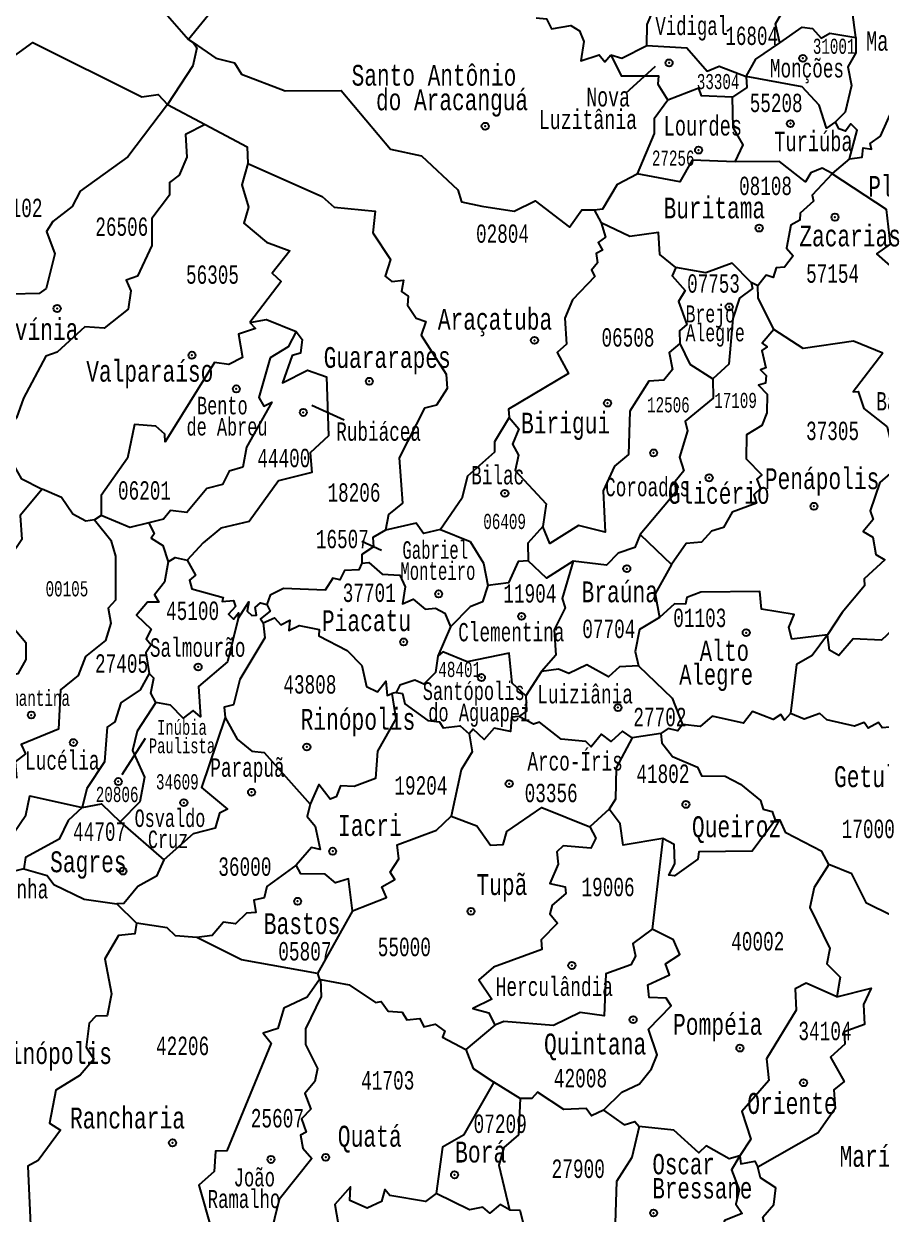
# Model space of a CAD drawing. Header units: millimetres. Extents: x 9851 to 10267, y 23387 to 23778.
# Drawn here: x 10079.93 to 10090.83, y 23501.6 to 23516.73 of the extents above; entities that cross this region are included whole.
import ezdxf
from ezdxf.enums import TextEntityAlignment as Align

# ---------------------------------------------------------------- set-up
doc = ezdxf.new("R2010")
doc.units = ezdxf.units.MM
doc.layers.add('3', color=7, linetype='Continuous')
doc.styles.add('MONOTXT', font='MONOTXT', dxfattribs={"height": 0.2})

# ---------------------------------------------------------------- blocks, each defined once
blk = doc.blocks.new('SEDE')
at = {"layer": '3', "color": 7, "linetype": 'Continuous'}
blk.add_circle((0, 0), 0.00451, dxfattribs=at)

msp = doc.modelspace()

# ---------------------------------------------------------------- linework, layer by layer
at = {"color": 7, "linetype": 'Continuous'}
for p, q in [((10082.027, 23516.529), (10082.083, 23516.491)), ((10087.587, 23515.849), (10087.964, 23516.193)), ((10081.76, 23515.703), (10082.239, 23515.448)), ((10090.429, 23515.014), (10090.208, 23514.826)), ((10090.208, 23514.826), (10090.206, 23514.822)), ((10087.183, 23514.366), (10087.273, 23514.201)), ((10089.263, 23513.4), (10089.179, 23513.44)), ((10083.592, 23511.882), (10084.006, 23511.696)), ((10080.917, 23510.478), (10080.83, 23510.425)), ((10087.767, 23510.236), (10088.165, 23509.855)), ((10084.479, 23510.034), (10084.229, 23510.146)), ((10085.357, 23509.064), (10085.195, 23508.689)), ((10086.513, 23508.493), (10086.315, 23508.184)), ((10084.664, 23508.226), (10084.609, 23508.216)), ((10088.032, 23507.707), (10087.665, 23507.65)), ((10081.476, 23507.643), (10081.178, 23507.183)), ((10087.375, 23506.743), (10087.129, 23506.522)), ((10081.155, 23506.583), (10081.711, 23506.102)), ((10088.057, 23506.371), (10087.92, 23505.217)), ((10081.365, 23505.294), (10081.113, 23505.54)), ((10084.108, 23505.452), (10083.664, 23504.657)), ((10083.664, 23504.657), (10083.691, 23504.581)), ((10083.691, 23504.581), (10083.704, 23504.577)), ((10085.92, 23503.999), (10085.55, 23503.691)), ((10086.243, 23503.066), (10085.908, 23503.274))]:
    msp.add_line(p, q, dxfattribs=at)
for points in [[(10080.976, 23519.146), (10080.802, 23518.766), (10080.776, 23518.429), (10080.84, 23518.283), (10080.182, 23517.523), (10080.752, 23517.114), (10081.234, 23516.936), (10081.73, 23516.87), (10082.027, 23516.529)], [(10082.757, 23518.082), (10082.495, 23517.109), (10082.027, 23516.529)], [(10090.511, 23516.554), (10090.464, 23516.907), (10090.576, 23517.221), (10090.847, 23517.405), (10090.998, 23517.313), (10091.263, 23517.336), (10091.399, 23517.549), (10091.522, 23517.569)], [(10087.85, 23516.452), (10087.856, 23516.72), (10088.095, 23517.282)], [(10089.542, 23516.488), (10089.489, 23516.728), (10089.654, 23517.011), (10089.598, 23517.166)], [(10086.444, 23516.807), (10086.577, 23516.791), (10086.64, 23516.666), (10086.886, 23516.71), (10086.997, 23516.639), (10087.05, 23516.506), (10087.013, 23516.26), (10087.248, 23516.336), (10087.317, 23516.245), (10087.393, 23516.335)], [(10089.542, 23516.488), (10089.828, 23516.688), (10089.957, 23516.668), (10090.07, 23516.547), (10090.18, 23516.612), (10090.511, 23516.554)], [(10079.329, 23516.255), (10079.58, 23516.158), (10080.045, 23516.491), (10081.433, 23515.803), (10081.64, 23515.829), (10081.76, 23515.703)], [(10082.083, 23516.491), (10082.132, 23516.423), (10082.081, 23516.197), (10081.76, 23515.703)], [(10082.083, 23516.491), (10082.374, 23516.293), (10082.612, 23516.232), (10082.698, 23516.09), (10083.254, 23515.877), (10083.967, 23515.88), (10084.593, 23515.135), (10084.989, 23515.053), (10085.448, 23514.619), (10085.497, 23514.467), (10085.753, 23514.411), (10086.165, 23514.346), (10086.431, 23514.479), (10086.867, 23514.146), (10087.026, 23514.363), (10087.183, 23514.366)], [(10087.393, 23516.335), (10087.536, 23516.291), (10087.85, 23516.452)], [(10087.85, 23516.452), (10088.359, 23516.426), (10088.62, 23516.128), (10088.772, 23516.192), (10089.114, 23516.059)], [(10089.114, 23516.059), (10089.237, 23516.279), (10089.542, 23516.488)], [(10090.511, 23516.554), (10090.507, 23516.361), (10090.409, 23516.181), (10090.453, 23515.943), (10090.373, 23515.604), (10090.249, 23515.484)], [(10087.393, 23516.335), (10087.524, 23516.069), (10088, 23516.069), (10087.99, 23515.961), (10088.12, 23515.758)], [(10089.114, 23516.059), (10089.125, 23515.92), (10088.941, 23515.796)], [(10090.249, 23515.484), (10090.135, 23515.403), (10090.044, 23515.693), (10089.827, 23515.93), (10089.114, 23516.059)], [(10088.941, 23515.796), (10088.549, 23515.812), (10088.515, 23515.913), (10088.12, 23515.758)], [(10081.76, 23515.703), (10081.252, 23515.037), (10080.648, 23514.603), (10080.548, 23514.407), (10080.301, 23514.215), (10080.219, 23514.09), (10080.324, 23513.807), (10080.217, 23513.363), (10080.125, 23513.301), (10079.776, 23513.293), (10079.633, 23513.156), (10079.569, 23512.908), (10079.344, 23512.682), (10079.306, 23512.43), (10079.014, 23512.157), (10078.982, 23511.954), (10078.877, 23511.631), (10078.501, 23511.38)], [(10088.12, 23515.758), (10087.947, 23515.522), (10087.945, 23515.336), (10087.731, 23514.82)], [(10088.973, 23514.973), (10089.077, 23515.192), (10088.948, 23515.412), (10088.941, 23515.796)], [(10090.429, 23515.014), (10090.588, 23515.035), (10090.602, 23515.153), (10090.706, 23515.137), (10090.69, 23515.206), (10090.824, 23515.303), (10091.002, 23515.699), (10091.188, 23515.729)], [(10082.239, 23515.448), (10081.985, 23515.323), (10082.005, 23515.036), (10081.905, 23514.806), (10081.785, 23514.71), (10081.784, 23514.549), (10081.559, 23514.254), (10081.56, 23513.911), (10081.375, 23513.522), (10081.233, 23513.469), (10081.29, 23513.333), (10081.26, 23513.1), (10080.952, 23512.858), (10080.709, 23512.877), (10080.357, 23512.556), (10080.21, 23512.505), (10079.929, 23511.972), (10079.838, 23511.718), (10079.305, 23511.059)], [(10082.239, 23515.448), (10082.772, 23515.166), (10082.779, 23514.955)], [(10090.429, 23515.014), (10090.526, 23515.379), (10090.447, 23515.457), (10090.379, 23515.365), (10090.291, 23515.394), (10090.249, 23515.484)], [(10082.779, 23514.955), (10082.705, 23514.682), (10082.788, 23514.4), (10082.729, 23514.196), (10083.017, 23513.953), (10083.313, 23513.841), (10083.089, 23513.56), (10083.205, 23513.454), (10082.806, 23512.934)], [(10082.779, 23514.955), (10083.725, 23514.535), (10083.875, 23514.397), (10084.4, 23514.346), (10084.37, 23514.071), (10084.594, 23513.734), (10084.527, 23513.52), (10084.609, 23513.452), (10084.76, 23513.469), (10084.732, 23513.324), (10084.819, 23513.265), (10084.808, 23513.151), (10084.921, 23512.989), (10085.041, 23512.944), (10084.985, 23512.77), (10085.3, 23512.274), (10085.313, 23512.094), (10085.176, 23511.879), (10085.024, 23511.842), (10084.702, 23511.21), (10084.744, 23510.637), (10084.567, 23510.491), (10084.53, 23510.29)], [(10088.973, 23514.973), (10088.428, 23514.995), (10088.273, 23514.719), (10087.731, 23514.82)], [(10090.208, 23514.826), (10090.082, 23514.892), (10089.935, 23514.834), (10089.87, 23514.719), (10089.54, 23514.978), (10088.973, 23514.973)], [(10087.183, 23514.366), (10087.293, 23514.375), (10087.481, 23514.689), (10087.731, 23514.82)], [(10090.206, 23514.822), (10089.953, 23514.552), (10089.97, 23514.474), (10089.802, 23514.323), (10089.799, 23514.235), (10089.682, 23514.171), (10089.627, 23513.879), (10089.714, 23513.781), (10089.6, 23513.635), (10089.497, 23513.625), (10089.456, 23513.505), (10089.367, 23513.532), (10089.263, 23513.4)], [(10091.16, 23513.468), (10090.774, 23513.804), (10090.949, 23513.929), (10090.897, 23514.367), (10090.206, 23514.822)], [(10087.273, 23514.201), (10087.327, 23514.015), (10087.233, 23513.95), (10087.289, 23513.853), (10087.206, 23513.81), (10087.223, 23513.69), (10087.148, 23513.597), (10087.192, 23513.517), (10086.908, 23513.221), (10086.811, 23512.987), (10086.83, 23512.658), (10086.71, 23512.55), (10086.855, 23512.284), (10086.092, 23511.828), (10086.101, 23511.723)], [(10088.221, 23513.632), (10088.017, 23513.798), (10088, 23514.077), (10087.634, 23514.027), (10087.273, 23514.201)], [(10088.221, 23513.632), (10088.173, 23513.526), (10088.34, 23513.339), (10088.255, 23513.199), (10088.362, 23512.908), (10088.269, 23512.828), (10088.27, 23512.666)], [(10089.179, 23513.44), (10088.937, 23513.687), (10088.602, 23513.564), (10088.221, 23513.632)], [(10089.179, 23513.44), (10089.197, 23513.363), (10089.032, 23513.243), (10088.944, 23512.982), (10088.894, 23512.401), (10088.693, 23512.214)], [(10089.466, 23512.842), (10089.268, 23513.245), (10089.263, 23513.4)], [(10082.806, 23512.934), (10083.015, 23512.968), (10083.393, 23512.817)], [(10082.806, 23512.934), (10082.877, 23512.857), (10082.661, 23512.782), (10082.71, 23512.487), (10082.537, 23512.399), (10082.355, 23512.422), (10081.727, 23511.416), (10081.724, 23511.514), (10081.609, 23511.613), (10081.339, 23511.636), (10081.249, 23511.205), (10080.913, 23510.734), (10080.917, 23510.478)], [(10083.393, 23512.817), (10083.292, 23512.624), (10083.065, 23512.482), (10082.92, 23511.979), (10082.983, 23511.868), (10083.085, 23511.918), (10082.761, 23511.349), (10082.714, 23511.092), (10082.541, 23511.04), (10082.456, 23510.874), (10082.257, 23510.823), (10082.004, 23510.515), (10081.796, 23510.54), (10081.706, 23510.432), (10081.52, 23510.387)], [(10083.393, 23512.817), (10083.47, 23512.715), (10083.449, 23512.542), (10083.341, 23512.513), (10083.219, 23512.164), (10083.538, 23512.325), (10083.78, 23512.24), (10083.805, 23511.491), (10083.572, 23511.275), (10083.594, 23511.026), (10083.171, 23510.917), (10082.798, 23510.402), (10082.437, 23510.317), (10082.211, 23510.132), (10082.009, 23509.911)], [(10089.466, 23512.842), (10089.318, 23512.669), (10089.383, 23512.622), (10089.316, 23512.578), (10089.366, 23512.356), (10089.298, 23512.332), (10089.37, 23512.259), (10089.36, 23512.16), (10089.27, 23512.135), (10089.38, 23512.019), (10089.378, 23511.782), (10089.314, 23511.624), (10089.121, 23511.505), (10089.113, 23511.198), (10089.315, 23510.995), (10089.249, 23510.94), (10089.295, 23510.822), (10089.212, 23510.742), (10089.248, 23510.635), (10088.937, 23510.521), (10088.828, 23510.325), (10088.674, 23510.28), (10088.547, 23510.141), (10088.353, 23510.122), (10088.165, 23509.855)], [(10090.853, 23512.544), (10090.481, 23512.693), (10089.838, 23512.602), (10089.466, 23512.842)], [(10088.27, 23512.666), (10088.137, 23512.551), (10088.18, 23512.336), (10088.069, 23512.197), (10087.877, 23512.186), (10087.635, 23511.806), (10087.62, 23511.254), (10087.439, 23511.107), (10087.295, 23510.792), (10087.323, 23510.268), (10086.982, 23510.349), (10086.618, 23510.121), (10086.528, 23510.339)], [(10088.27, 23512.666), (10088.399, 23512.404), (10088.693, 23512.214)], [(10090.853, 23512.544), (10090.474, 23512.049), (10090.539, 23512.054), (10090.611, 23511.839), (10090.907, 23511.604), (10090.979, 23511.304)], [(10088.693, 23512.214), (10088.696, 23511.969), (10088.341, 23511.679), (10088.369, 23511.554), (10088.266, 23511.221), (10088.322, 23511.045), (10088.214, 23510.91), (10088.216, 23510.77), (10087.767, 23510.236)], [(10086.101, 23511.723), (10085.917, 23511.413), (10085.914, 23511.284), (10085.573, 23510.98), (10085.5, 23510.694), (10085.227, 23510.3)], [(10086.101, 23511.723), (10086.223, 23511.578), (10086.143, 23511.386), (10086.219, 23511.245), (10086.179, 23511.051), (10086.573, 23510.627), (10086.528, 23510.339)], [(10090.979, 23511.304), (10090.945, 23511.012), (10090.812, 23510.896), (10090.693, 23510.536), (10090.73, 23510.429), (10090.601, 23510.273), (10090.727, 23510.201), (10090.764, 23509.984), (10090.878, 23509.915), (10090.615, 23509.675), (10090.621, 23509.582), (10090.336, 23509.247), (10090.148, 23508.962)], [(10092.324, 23511.244), (10092.07, 23510.876), (10092.158, 23510.594), (10092.054, 23510.369), (10092.041, 23510.119), (10091.842, 23510.108), (10091.671, 23509.752), (10091.644, 23509.596), (10091.731, 23509.548), (10091.613, 23509.24), (10091.425, 23509.261), (10091.215, 23509.033), (10090.97, 23509.021), (10090.835, 23508.894), (10090.477, 23508.911), (10090.291, 23508.698), (10090.176, 23508.765), (10090.148, 23508.962)], [(10079.305, 23511.059), (10079.537, 23510.981), (10079.82, 23511.086), (10079.899, 23510.949), (10080.165, 23510.811)], [(10080.165, 23510.811), (10079.885, 23510.478), (10079.905, 23510.172), (10079.757, 23509.953), (10079.67, 23509.475), (10079.741, 23509.361), (10079.706, 23509.16), (10079.959, 23508.864), (10079.958, 23508.647), (10079.855, 23508.464), (10079.67, 23508.429), (10079.649, 23508.326), (10079.139, 23508.179), (10078.988, 23507.884)], [(10080.83, 23510.425), (10080.72, 23510.406), (10080.553, 23510.496), (10080.409, 23510.709), (10080.165, 23510.811)], [(10080.83, 23510.425), (10081.038, 23510.165), (10081.098, 23509.962), (10081.098, 23509.401), (10081.004, 23509.302), (10081.037, 23509.108), (10080.97, 23508.888), (10080.716, 23508.685), (10080.624, 23508.443), (10080.396, 23508.26), (10080.371, 23507.762), (10079.897, 23507.568), (10079.954, 23507.45), (10079.823, 23507.347), (10079.839, 23507.138)], [(10081.52, 23510.387), (10081.281, 23510.324), (10080.917, 23510.478)], [(10081.52, 23510.387), (10081.588, 23510.245), (10081.552, 23510.192), (10081.697, 23510.098), (10081.768, 23509.891)], [(10085.227, 23510.3), (10085.012, 23510.251), (10084.919, 23510.38), (10084.53, 23510.29)], [(10084.53, 23510.29), (10084.37, 23510.197), (10084.379, 23510.081), (10084.23, 23509.981), (10084.23, 23509.871)], [(10085.227, 23510.3), (10085.606, 23510.146), (10085.776, 23509.873), (10085.831, 23509.589)], [(10086.528, 23510.339), (10086.34, 23510.125), (10086.343, 23509.901)], [(10087.767, 23510.236), (10087.698, 23510.07), (10087.489, 23510.001), (10087.338, 23509.847), (10086.915, 23509.898)], [(10081.768, 23509.891), (10081.855, 23509.943), (10082.009, 23509.911)], [(10081.768, 23509.891), (10081.722, 23509.63), (10081.594, 23509.47), (10081.649, 23509.378), (10081.503, 23509.375), (10081.364, 23509.212), (10081.552, 23509.031), (10081.486, 23508.908), (10081.552, 23508.835), (10081.483, 23508.733), (10081.524, 23508.471)], [(10082.009, 23509.911), (10082.114, 23509.719), (10082.038, 23509.657), (10082.067, 23509.544), (10082.468, 23509.434), (10082.454, 23509.386), (10082.596, 23509.397), (10082.622, 23509.322), (10082.533, 23509.223), (10082.596, 23509.161), (10082.661, 23509.241), (10082.657, 23509.167)], [(10084.23, 23509.871), (10084.191, 23509.787), (10084.007, 23509.78), (10083.951, 23509.659), (10083.862, 23509.682), (10083.761, 23509.53), (10083.234, 23509.552), (10083.064, 23509.465), (10083.02, 23509.348)], [(10084.23, 23509.871), (10084.317, 23509.879), (10084.487, 23509.731), (10084.711, 23509.719), (10084.781, 23509.571), (10084.745, 23509.353), (10084.881, 23509.415), (10085.032, 23509.289), (10085.167, 23509.299), (10085.283, 23509.236), (10085.357, 23509.064)], [(10086.343, 23509.901), (10086.215, 23509.892), (10086.094, 23509.622), (10085.831, 23509.589)], [(10086.915, 23509.898), (10086.576, 23509.682), (10086.343, 23509.901)], [(10086.915, 23509.898), (10086.774, 23509.422), (10086.815, 23509.303), (10086.675, 23509.023), (10086.696, 23508.703), (10086.513, 23508.493)], [(10088.165, 23509.855), (10087.958, 23509.483), (10088.012, 23509.182)], [(10085.831, 23509.589), (10085.764, 23509.381), (10085.604, 23509.316), (10085.357, 23509.064)], [(10090.148, 23508.962), (10089.694, 23508.905), (10089.658, 23509.054), (10089.725, 23509.218), (10089.31, 23509.288), (10089.29, 23509.511), (10088.538, 23509.503), (10088.36, 23509.436), (10088.345, 23509.352), (10088.204, 23509.355), (10088.012, 23509.182)], [(10082.657, 23509.167), (10082.792, 23509.381), (10082.771, 23509.26), (10082.829, 23509.208), (10082.89, 23509.212), (10082.872, 23509.307), (10082.94, 23509.368), (10083.02, 23509.348)], [(10083.02, 23509.348), (10083.063, 23509.261), (10082.94, 23509.165), (10082.974, 23509.112)], [(10082.657, 23509.167), (10082.523, 23508.619), (10082.154, 23508.305), (10082.178, 23507.918), (10082.083, 23507.998), (10081.957, 23507.903), (10081.798, 23508.066), (10081.612, 23508.099)], [(10082.974, 23509.112), (10083.119, 23509.176), (10083.199, 23509.09), (10083.314, 23509.149), (10083.301, 23509.018), (10083.431, 23509.08), (10083.687, 23509.029), (10083.681, 23508.949), (10084.042, 23508.761), (10084.229, 23508.569), (10084.286, 23508.302), (10084.429, 23508.238), (10084.532, 23508.371), (10084.552, 23508.19), (10084.609, 23508.216)], [(10088.012, 23509.182), (10087.76, 23509.029), (10087.704, 23508.751), (10087.747, 23508.566)], [(10082.974, 23509.112), (10082.994, 23508.922), (10082.679, 23508.393), (10082.596, 23508.071), (10082.477, 23508.041), (10082.491, 23507.91)], [(10090.148, 23508.962), (10089.954, 23508.699), (10089.754, 23508.584), (10089.679, 23507.96)], [(10086.315, 23508.184), (10086.139, 23508.346), (10086.101, 23508.728), (10085.569, 23508.618), (10085.26, 23508.746), (10085.195, 23508.689)], [(10085.195, 23508.689), (10085.164, 23508.483), (10085.019, 23508.335), (10084.901, 23508.384), (10084.713, 23508.32), (10084.664, 23508.226)], [(10087.747, 23508.566), (10087.503, 23508.556), (10087.363, 23508.427), (10087.089, 23508.579), (10086.86, 23508.47), (10086.731, 23508.524), (10086.513, 23508.493)], [(10087.747, 23508.566), (10088.172, 23508.157), (10088.305, 23507.823)], [(10081.524, 23508.471), (10081.411, 23508.26), (10081.165, 23508.095), (10081.09, 23507.853), (10080.99, 23507.789), (10080.956, 23507.345), (10080.734, 23507.007), (10080.673, 23506.764)], [(10081.612, 23508.099), (10081.545, 23508.218), (10081.585, 23508.409), (10081.524, 23508.471)], [(10084.609, 23508.216), (10084.659, 23507.894), (10084.428, 23507.484), (10084.403, 23507.135), (10084.132, 23507.031), (10083.957, 23507.043), (10083.904, 23506.901), (10083.825, 23506.87), (10083.682, 23507.056), (10083.57, 23506.809)], [(10084.664, 23508.226), (10084.747, 23508.215), (10084.776, 23508.082), (10085.066, 23507.871), (10085.217, 23507.855), (10085.262, 23507.778), (10085.477, 23507.806), (10085.592, 23507.702)], [(10086.315, 23508.184), (10086.324, 23507.991), (10086.225, 23507.923)], [(10081.612, 23508.099), (10081.372, 23507.735), (10081.315, 23507.489), (10081.467, 23507.15), (10081.406, 23506.838), (10081.155, 23506.583)], [(10089.679, 23507.96), (10089.601, 23507.875), (10089.556, 23507.947), (10089.456, 23507.886), (10089.194, 23507.986), (10089.079, 23507.838), (10088.682, 23507.928), (10088.53, 23507.795), (10088.305, 23507.823)], [(10091.632, 23507.736), (10091.361, 23507.834), (10091.217, 23507.786), (10091.141, 23507.86), (10091.069, 23507.807), (10091.028, 23507.876), (10090.94, 23507.788), (10090.842, 23507.779), (10090.796, 23507.845), (10090.664, 23507.776), (10090.615, 23507.848), (10090.492, 23507.799), (10090.14, 23507.88), (10090.052, 23507.962), (10089.852, 23507.89), (10089.679, 23507.96)], [(10082.491, 23507.91), (10082.192, 23507.02), (10082.521, 23506.745), (10082.42, 23506.694), (10082.363, 23506.503), (10082.084, 23506.429), (10081.711, 23506.102)], [(10082.491, 23507.91), (10082.643, 23507.633), (10082.832, 23507.481), (10082.987, 23507.466), (10083.57, 23506.809)], [(10086.225, 23507.923), (10086.133, 23507.914), (10086.12, 23507.732), (10085.912, 23507.774), (10085.784, 23507.631), (10085.644, 23507.763), (10085.592, 23507.702)], [(10087.665, 23507.65), (10087.543, 23507.735), (10087.398, 23507.606), (10087.277, 23507.7), (10087.146, 23507.539), (10087.078, 23507.603), (10086.761, 23507.633), (10086.488, 23507.852), (10086.41, 23507.825), (10086.225, 23507.923)], [(10088.305, 23507.823), (10088.244, 23507.74), (10088.125, 23507.768), (10088.032, 23507.707)], [(10085.592, 23507.702), (10085.633, 23507.474), (10085.493, 23507.244), (10085.365, 23506.657)], [(10087.665, 23507.65), (10087.461, 23507.272), (10087.453, 23506.871), (10087.375, 23506.743)], [(10088.032, 23507.707), (10088.042, 23507.586), (10088.177, 23507.414), (10088.497, 23507.277), (10088.549, 23507.17), (10088.847, 23507.164), (10089.042, 23507.062), (10089.299, 23506.856), (10089.329, 23506.746), (10089.444, 23506.714), (10089.485, 23506.606)], [(10079.804, 23506.442), (10079.957, 23506.667), (10080.006, 23506.915), (10080.673, 23506.764)], [(10080.673, 23506.764), (10080.497, 23506.602), (10080.382, 23506.363), (10079.955, 23506.131), (10079.932, 23505.985)], [(10080.673, 23506.764), (10080.921, 23506.812), (10081.155, 23506.583)], [(10083.57, 23506.809), (10083.533, 23506.651), (10083.637, 23506.53), (10083.698, 23506.231), (10083.59, 23506.258), (10083.393, 23506.032)], [(10085.365, 23506.657), (10085.692, 23506.531), (10085.863, 23506.286), (10086.027, 23506.295), (10086.073, 23506.46), (10086.515, 23506.765), (10087.129, 23506.522)], [(10088.057, 23506.371), (10087.552, 23506.286), (10087.515, 23506.56), (10087.375, 23506.743)], [(10084.108, 23505.452), (10084.541, 23505.621), (10084.483, 23505.759), (10084.647, 23505.851), (10084.59, 23505.943), (10084.698, 23506.111), (10084.679, 23506.29), (10085.177, 23506.479), (10085.365, 23506.657)], [(10089.485, 23506.606), (10089.189, 23506.211), (10088.512, 23506.202), (10088.5, 23506.109), (10088.205, 23505.895), (10088.132, 23505.907), (10088.206, 23506.051), (10088.2, 23506.297), (10088.057, 23506.371)], [(10090.164, 23506.042), (10090.077, 23506.207), (10089.621, 23506.444), (10089.547, 23506.604), (10089.485, 23506.606)], [(10087.129, 23506.522), (10087.205, 23506.374), (10087.138, 23506.249), (10086.789, 23506.277), (10086.707, 23506.204), (10086.726, 23506.047), (10086.62, 23505.8), (10086.813, 23505.757), (10086.821, 23505.674), (10086.649, 23505.524), (10086.618, 23505.415), (10086.716, 23505.293), (10086.508, 23505.082), (10086.515, 23504.962), (10085.904, 23504.737), (10085.716, 23504.573), (10085.883, 23504.329), (10085.641, 23504.209), (10085.845, 23504.157), (10085.92, 23503.999)], [(10079.932, 23505.985), (10079.638, 23505.912), (10079.564, 23506.067), (10079.379, 23506.119), (10079.352, 23506.23)], [(10079.932, 23505.985), (10080.228, 23505.903), (10080.314, 23505.787), (10080.697, 23505.602), (10081.113, 23505.54)], [(10081.711, 23506.102), (10081.618, 23505.894), (10081.38, 23505.763), (10081.203, 23505.545), (10081.113, 23505.54)], [(10083.393, 23506.032), (10083.019, 23505.761), (10082.986, 23505.617), (10082.855, 23505.589), (10082.88, 23505.43), (10082.763, 23505.424), (10082.621, 23505.288), (10082.472, 23505.309), (10082.325, 23505.14), (10082.133, 23505.115)], [(10084.108, 23505.452), (10084.06, 23505.857), (10083.895, 23505.808), (10083.764, 23505.92), (10083.452, 23505.924), (10083.393, 23506.032)], [(10090.164, 23506.042), (10089.978, 23505.749), (10089.925, 23505.493), (10090.179, 23504.971), (10090.14, 23504.776), (10090.31, 23504.609), (10090.266, 23504.36)], [(10091.116, 23505.413), (10090.964, 23505.392), (10090.644, 23505.549), (10090.458, 23505.923), (10090.164, 23506.042)], [(10081.365, 23505.294), (10081.344, 23505.161), (10081.137, 23505.137), (10080.962, 23504.841), (10081.046, 23504.395), (10080.991, 23504.119), (10080.847, 23504.112), (10080.764, 23504.025), (10080.726, 23503.717), (10080.822, 23503.564), (10080.65, 23503.363), (10080.338, 23503.173), (10080.257, 23502.751), (10080.399, 23502.663), (10080.116, 23502.278), (10079.983, 23502.205), (10080.017, 23501.456), (10079.913, 23501.309), (10079.753, 23501.329), (10079.642, 23501.229), (10079.783, 23500.918), (10079.721, 23500.731), (10079.761, 23499.93)], [(10082.133, 23505.115), (10081.861, 23505.132), (10081.752, 23505.234), (10081.365, 23505.294)], [(10083.664, 23504.657), (10082.7, 23504.829), (10082.133, 23505.115)], [(10087.92, 23505.217), (10087.673, 23505.037), (10087.708, 23504.874), (10087.647, 23504.765), (10087.331, 23504.651), (10087.309, 23504.118), (10087.004, 23504.159), (10086.667, 23503.995), (10086.035, 23504.045), (10085.92, 23503.999)], [(10087.3, 23502.917), (10087.534, 23503.148), (10087.76, 23503.253), (10087.912, 23503.444), (10087.985, 23503.622), (10087.874, 23503.946), (10088.162, 23504.246), (10088.099, 23504.34), (10087.883, 23504.348), (10087.865, 23504.513), (10088.142, 23504.64), (10088.088, 23504.78), (10088.273, 23504.896), (10088.189, 23505.082), (10087.92, 23505.217)], [(10083.691, 23504.581), (10083.532, 23504.355), (10083.236, 23504.213), (10083.161, 23503.958), (10082.976, 23503.898), (10083.076, 23503.771), (10082.514, 23502.402), (10082.367, 23502.398), (10082.352, 23502.139), (10082.158, 23501.965), (10082.322, 23501.382), (10082.224, 23501.245), (10082.056, 23501.389), (10081.697, 23501.313), (10081.427, 23500.63), (10081.41, 23500.539), (10081.538, 23500.359), (10081.927, 23500.589), (10082.229, 23500.516), (10082.413, 23500.601), (10082.464, 23500.52)], [(10083.704, 23504.577), (10083.711, 23504.361), (10083.513, 23503.952), (10083.514, 23503.752), (10083.666, 23503.447), (10083.632, 23503.281), (10083.503, 23503.131), (10083.581, 23502.929), (10083.46, 23502.809), (10083.523, 23502.638), (10083.447, 23502.599), (10083.477, 23502.434), (10083.593, 23502.305), (10083.178, 23501.781), (10083.06, 23501.299), (10083.133, 23500.976), (10082.892, 23500.684), (10082.915, 23500.459)], [(10083.704, 23504.577), (10084.068, 23504.512), (10084.401, 23504.287), (10084.475, 23504.301), (10084.564, 23504.178), (10084.742, 23504.165), (10084.8, 23504.066), (10084.967, 23504.085), (10085.016, 23503.976), (10085.16, 23504.01), (10085.283, 23503.924), (10085.255, 23503.845), (10085.55, 23503.691)], [(10090.266, 23504.36), (10089.878, 23504.532), (10089.738, 23504.46), (10089.75, 23504.187), (10089.375, 23503.569), (10089.402, 23503.295), (10089.059, 23502.9), (10089.175, 23502.548), (10089.036, 23502.338)], [(10090.266, 23504.36), (10090.703, 23504.47), (10090.608, 23504.26), (10090.619, 23504.005), (10090.362, 23503.915), (10090.368, 23503.757), (10090.187, 23503.593), (10090.361, 23503.281), (10090.23, 23503.177), (10090.247, 23502.938), (10090.032, 23502.628), (10089.261, 23502.194)], [(10085.55, 23503.691), (10085.646, 23503.448), (10085.908, 23503.274)], [(10085.908, 23503.274), (10085.522, 23502.599), (10085.253, 23502.448), (10085.173, 23501.858)], [(10087.3, 23502.917), (10087.15, 23502.845), (10087.079, 23502.939), (10086.795, 23502.924), (10086.461, 23503.146), (10086.39, 23503.064), (10086.243, 23503.066)], [(10086.243, 23503.066), (10086.22, 23502.606), (10086.032, 23502.445), (10085.969, 23502.219), (10086.105, 23501.65)], [(10087.3, 23502.917), (10087.562, 23502.73), (10087.7, 23502.774), (10087.755, 23502.711)], [(10087.755, 23502.711), (10087.661, 23502.316), (10087.465, 23502.012), (10087.442, 23501.218), (10087.613, 23501.24), (10087.811, 23501.105), (10088.047, 23501.123), (10088.382, 23501.007)], [(10089.036, 23502.338), (10088.898, 23502.3), (10088.605, 23502.464), (10088.512, 23502.376), (10088.195, 23502.662), (10087.755, 23502.711)], [(10089.036, 23502.338), (10088.93, 23502.159), (10089.026, 23501.905), (10088.982, 23501.724), (10089.064, 23501.605), (10088.84, 23501.513), (10088.8, 23501.375), (10088.455, 23501.253), (10088.382, 23501.007)], [(10089.036, 23502.338), (10089.047, 23502.236), (10089.225, 23502.27), (10089.261, 23502.194)], [(10090.061, 23499.869), (10090, 23500.145), (10089.754, 23500.426), (10089.698, 23500.63), (10089.469, 23500.618), (10089.581, 23501.011), (10089.771, 23501.164), (10089.342, 23501.494), (10089.325, 23501.556), (10089.467, 23501.72), (10089.491, 23501.932), (10089.295, 23502.056), (10089.261, 23502.194)], [(10085.173, 23501.858), (10085.038, 23501.757), (10084.583, 23501.831), (10084.523, 23501.908), (10084.48, 23501.758), (10084.295, 23501.672), (10084.076, 23501.771), (10084.083, 23501.944), (10083.885, 23501.718), (10083.928, 23501.471), (10083.874, 23501.186), (10083.794, 23501.102), (10083.81, 23500.798), (10083.578, 23500.768), (10083.173, 23500.398), (10082.915, 23500.459)], [(10086.105, 23501.65), (10085.987, 23501.717), (10085.855, 23501.609), (10085.768, 23501.683), (10085.599, 23501.652), (10085.173, 23501.858)], [(10086.105, 23501.65), (10086.237, 23501.648), (10086.334, 23501.263), (10086.189, 23501.105), (10086.243, 23500.862), (10086.073, 23500.657), (10086.033, 23500.213), (10086.28, 23500.21)]]:
    msp.add_lwpolyline(points, dxfattribs=at)
for p in [(10089.835, 23516.291), (10088.135, 23516.232), (10085.797, 23515.427), (10089.677, 23515.46), (10088.51, 23515.124), (10090.244, 23514.271), (10089.28, 23514.132), (10080.355, 23513.11), (10088.899, 23513.13), (10086.424, 23512.705), (10082.069, 23512.516), (10082.633, 23512.088), (10084.324, 23512.185), (10087.352, 23511.907), (10083.485, 23511.788), (10087.938, 23511.274), (10088.644, 23510.957), (10086.047, 23510.76), (10089.977, 23510.596), (10087.597, 23509.802), (10085.205, 23509.482), (10086.26, 23509.196), (10084.76, 23508.871), (10089.116, 23508.988), (10082.147, 23508.552), (10085.749, 23508.418), (10087.485, 23508.035), (10080.027, 23507.941), (10080.563, 23507.591), (10083.53, 23507.535), (10081.133, 23507.096), (10086.102, 23507.068), (10082.827, 23506.96), (10081.966, 23506.827), (10088.349, 23506.805), (10083.858, 23506.21), (10081.191, 23505.957), (10083.413, 23505.574), (10085.616, 23505.446), (10086.899, 23504.757), (10087.677, 23504.068), (10089.035, 23503.707), (10089.844, 23503.266), (10081.822, 23502.502), (10083.074, 23502.291), (10083.769, 23502.318), (10085.408, 23502.096), (10087.938, 23501.61)]:
    msp.add_point(p, dxfattribs=at)

# ---------------------------------------------------------------- block references
for p, xscale, yscale, zscale, rotation in [((10088.135, 23516.232), 10, 10, 10, 359.5053379159049), ((10089.835, 23516.291), 10.0000132824887, 10.0000132824887, 10, 359.5616361544202), ((10085.797, 23515.427), 10, 10, 10, 359.4175555297003), ((10089.677, 23515.46), 9.999988484209291, 9.999988484209291, 10, 359.5456262799694), ((10088.51, 23515.124), 10, 10, 10, 359.5029367638428), ((10090.244, 23514.271), 9.999984068449619, 9.999984068449619, 10, 359.5488278410083), ((10089.28, 23514.132), 9.999985032743801, 9.999985032743801, 10, 359.5154761325565), ((10080.355, 23513.11), 10, 10, 10, 359.2027609929061), ((10088.899, 23513.13), 9.999977685500694, 9.999977685500694, 10, 359.4895946854658), ((10086.424, 23512.705), 9.999987176872278, 9.999987176872278, 10, 359.4012785495716), ((10082.069, 23512.516), 10.00001368321064, 10.00001368321064, 10, 359.2521261630446), ((10084.324, 23512.185), 10, 10, 10, 359.3236342145328), ((10082.633, 23512.088), 9.99998475833088, 9.99998475833088, 10, 359.2649317181549), ((10087.352, 23511.907), 10, 10, 10, 359.4215573947318), ((10083.485, 23511.788), 9.99997727783838, 9.99997727783838, 10, 359.2894792115312), ((10087.938, 23511.274), 9.999978293524677, 9.999978293524677, 10, 359.4324958545001), ((10088.644, 23510.957), 10, 10, 10, 359.451707509813), ((10086.047, 23510.76), 10.00001552256319, 10.00001552256319, 10, 359.3615240876401), ((10089.977, 23510.596), 10.00002093826999, 10.00002093826999, 10, 359.4917314107757), ((10087.597, 23509.802), 9.999988150490337, 9.999988150490337, 10, 359.4007449686376), ((10085.205, 23509.482), 10.00001596752058, 10.00001596752058, 10, 359.315097072043), ((10086.26, 23509.196), 10.00000000000001, 10.00000000000001, 10.00000000000001, 359.3468477628377), ((10089.116, 23508.988), 10.00001020941923, 10.00001020941923, 10, 359.441035820591), ((10084.76, 23508.871), 10.00002037968829, 10.00002037968829, 10, 359.2910832220211), ((10082.147, 23508.552), 10, 10, 10, 359.1966250815648), ((10085.749, 23508.418), 10, 10, 10, 359.318298496933), ((10080.027, 23507.941), 9.999984406939223, 9.999984406939223, 10, 359.1141716664473), ((10087.485, 23508.035), 10, 10, 10, 359.3721956191916), ((10080.563, 23507.591), 10, 10, 10, 359.1272476653772), ((10083.53, 23507.535), 10.00002019418105, 10.00002019418105, 10, 359.2291794752254), ((10081.133, 23507.096), 10.00001011531026, 10.00001011531026, 10, 359.1395233101846), ((10086.102, 23507.068), 9.99997777852577, 9.99997777852577, 10, 359.3110920890493), ((10082.827, 23506.96), 10, 10, 10, 359.1963583032278), ((10081.966, 23506.827), 10, 10, 10, 359.1646041532894), ((10088.349, 23506.805), 10.00001826245518, 10.00001826245518, 10, 359.3844708005195), ((10083.858, 23506.21), 10, 10, 10, 359.2209056824552), ((10081.191, 23505.957), 10, 10, 10, 359.1243131550615), ((10083.413, 23505.574), 10, 10, 10, 359.1960915249257), ((10085.616, 23505.446), 10.00001823047117, 10.00001823047117, 10, 359.2708043510405), ((10086.899, 23504.757), 10, 10, 10, 359.3052228037532), ((10087.677, 23504.068), 9.999999999999998, 9.999999999999998, 9.999999999999998, 359.3223002840293), ((10089.035, 23503.707), 10, 10, 10, 359.3644587544321), ((10089.844, 23503.266), 10.00001476600549, 10.00001476600549, 10, 359.3863383230131), ((10081.822, 23502.502), 10, 10, 10, 359.0930924778126), ((10083.769, 23502.318), 10, 10, 10, 359.1592686290593), ((10083.074, 23502.291), 9.999977584018797, 9.999977584018797, 10, 359.1341837988442), ((10085.408, 23502.096), 10.00001033128385, 10.00001033128385, 10, 359.2137026284715), ((10087.938, 23501.61), 10.00001061653811, 10.00001061653811, 10, 359.2956185502335)]:
    msp.add_blockref('SEDE', p, dxfattribs=dict(at, xscale=xscale, yscale=yscale, zscale=zscale, rotation=rotation))

# ---------------------------------------------------------------- texts
at = {"color": 7, "linetype": 'Continuous', "style": 'MONOTXT', "width": 0.666659}
msp.add_text('Vidigal', height=0.2289, rotation=359.9977, dxfattribs=at).set_placement((10088.885, 23516.702), align=Align.MIDDLE_RIGHT)
at = {"color": 7, "linetype": 'Continuous', "style": 'MONOTXT'}
for s, height, width, p in [('16804', 0.2327, 0.666663, (10089.185, 23516.577)), ('Macaubal', 0.2464, 0.66667, (10091.207, 23516.521)), ('31001', 0.1921, 0.650003, (10090.233, 23516.444)), ('Mon%%231%%245es', 0.23278, 0.666667, (10089.888, 23516.134)), ('33304', 0.1922, 0.649993, (10088.758, 23515.995)), ('55208', 0.2328, 0.666663, (10089.496, 23515.724)), ('Lourdes', 0.2466, 0.666663, (10088.564, 23515.442)), ('Turi%%250ba', 0.24662, 0.666663, (10089.97, 23515.244)), ('08108', 0.233, 0.666667, (10089.361, 23514.669)), ('30102', 0.2331, 0.666663, (10079.832, 23514.389)), ('26506', 0.2331, 0.666667, (10081.177, 23514.15)), ('02804', 0.2331, 0.666663, (10086.017, 23514.062)), ('56305', 0.2332, 0.666663, (10082.33, 23513.541)), ('57154', 0.2332, 0.666667, (10090.213, 23513.552)), ('Barbosa', 0.2334, 0.666659, (10091.241, 23511.94)), ('Rubi%%225cea', 0.2335, 0.666667, (10084.442, 23511.555)), ('37305', 0.2335, 0.666663, (10090.213, 23511.554)), ('44400', 0.2336, 0.666671, (10083.237, 23511.209)), ('Coroados', 0.2336, 0.666667, (10087.861, 23510.849)), ('06201', 0.2336, 0.666671, (10081.466, 23510.797)), ('18206', 0.2336, 0.666663, (10084.129, 23510.771)), ('16507', 0.2337, 0.666667, (10083.981, 23510.179)), ('37701', 0.2338, 0.666667, (10084.323, 23509.496)), ('11904', 0.2338, 0.666659, (10086.365, 23509.488)), ('45100', 0.2339, 0.666663, (10082.077, 23509.267)), ('01103', 0.2339, 0.666667, (10088.525, 23509.177)), ('07704', 0.2339, 0.666663, (10087.369, 23509.037)), ('Salmour%%227o', 0.23394, 0.666671, (10082.142, 23508.809)), ('27405', 0.234, 0.666663, (10081.174, 23508.596)), ('43808', 0.234, 0.666663, (10083.568, 23508.331)), ('Luizi%%226nia', 0.23403, 0.666663, (10087.067, 23508.216)), ('Parapu%%227', 0.23419, 0.666663, (10082.775, 23507.245)), ('41802', 0.2342, 0.666671, (10088.056, 23507.195)), ('19204', 0.2342, 0.666671, (10084.98, 23507.047)), ('17000', 0.2343, 0.666667, (10090.667, 23506.494)), ('44707', 0.2343, 0.666667, (10080.895, 23506.459)), ('36000', 0.2344, 0.666663, (10082.742, 23506.014)), ('19006', 0.2344, 0.666663, (10087.359, 23505.755)), ('55000', 0.2346, 0.666663, (10084.769, 23504.993)), ('05807', 0.2346, 0.666667, (10083.505, 23504.938)), ('Hercul%%226ndia', 0.23464, 0.666671, (10086.676, 23504.497)), ('34104', 0.2347, 0.666671, (10090.117, 23503.925)), ('42206', 0.2348, 0.666663, (10081.95, 23503.735)), ('41703', 0.2348, 0.666659, (10084.558, 23503.297)), ('25607', 0.2349, 0.666667, (10083.155, 23502.815)), ('07209', 0.2349, 0.666659, (10085.988, 23502.745)), ('27900', 0.235, 0.666663, (10086.98, 23502.173))]:
    msp.add_text(s, height=height, dxfattribs=dict(at, width=width)).set_placement(p, align=Align.MIDDLE)
at = {"color": 7, "linetype": 'Continuous', "style": 'MONOTXT', "width": 0.705878}
for s, p in [('Santo Ant%%244nio', (10086.193, 23515.943)), (' do Aracangu%%225', (10086.342, 23515.631))]:
    msp.add_text(s, height=0.26365, rotation=359.9996, dxfattribs=at).set_placement(p, align=Align.RIGHT)
at = {"color": 7, "linetype": 'Continuous', "style": 'MONOTXT'}
for s, height, rotation, width, p in [('Nova ', 0.2405, 359.9979, 0.666663, (10087.776, 23515.919)), ('Luzit%%226nia', 0.24047, 359.9979, 0.666663, (10087.728, 23515.632)), ('Alto ', 0.2562, 359.9982, 0.705887, (10089.307, 23508.886)), ('Alegre', 0.2562, 359.9982, 0.705887, (10089.203, 23508.583)), ('Jo%%227o ', 0.2284, 359.998, 0.666663, (10083.257, 23502.177)), ('Ramalho', 0.2284, 359.998, 0.666663, (10083.192, 23501.902))]:
    msp.add_text(s, height=height, rotation=rotation, dxfattribs=dict(at, width=width)).set_placement(p, align=Align.TOP_RIGHT)
for s, height, width, p in [('27256', 0.1923, 0.649994, (10088.187, 23515.118)), ('Glic%%233rio', 0.26475, 0.705883, (10088.766, 23510.892)), ('Bra%%250na', 0.265, 0.705884, (10087.508, 23509.64)), ('Bastos', 0.2657, 0.705885, (10083.469, 23505.422))]:
    msp.add_text(s, height=height, dxfattribs=dict(at, width=width)).set_placement(p, align=Align.TOP_CENTER)
for s, height, width, p in [('Planalto', 0.2641, 0.70588, (10091.958, 23514.794)), ('Lav%%237nia', 0.26438, 0.705885, (10080.625, 23512.975)), ('Valpara%%237so', 0.26448, 0.705885, (10082.341, 23512.444)), ('Birigui', 0.2646, 0.705878, (10087.385, 23511.786)), ('Sagres', 0.2656, 0.705885, (10081.239, 23506.208)), ('Quintana', 0.266, 0.705877, (10087.845, 23503.892)), ('Oriente', 0.2662, 0.705885, (10090.267, 23503.136)), ('Mar%%237lia', 0.2663, 0.705887, (10091.44, 23502.464))]:
    msp.add_text(s, height=height, dxfattribs=dict(at, width=width)).set_placement(p, align=Align.TOP_RIGHT)
for s, height, width, p in [('Buritama', 0.2642, 0.705884, (10089.356, 23514.256)), ('Ara%%231atuba', 0.2644, 0.705889, (10086.649, 23512.841)), ('Piacatu', 0.2651, 0.705888, (10084.855, 23509.008)), ('Getulina', 0.2655, 0.70588, (10091.529, 23507.025)), ('Pomp%%233ia', 0.26604, 0.705881, (10089.322, 23503.876)), ('Rancharia', 0.2663, 0.705882, (10081.982, 23502.685))]:
    msp.add_text(s, height=height, dxfattribs=dict(at, width=width)).set_placement(p, align=Align.RIGHT)
for s, height, rotation, width, p in [('Zacarias', 0.2642, 0, 0.705885, (10089.791, 23514.164)), ('07753', 0.2329, 0, 0.665295, (10088.364, 23513.544)), ('Brejo', 0.2178, 0.0228, 0.665294, (10088.345, 23513.15)), ('Alegre', 0.2178, 0.0228, 0.665294, (10088.345, 23512.91))]:
    msp.add_text(s, height=height, rotation=rotation, dxfattribs=dict(at, width=width)).set_placement(p, align=Align.TOP_LEFT)
for s, height, rotation, width, p in [('06508', 0.2333, 360, 0.666659, (10087.612, 23512.742)), ('Bilac', 0.2336, 0, 0.666671, (10085.956, 23511)), ('Clementina', 0.2339, 360, 0.666663, (10086.129, 23509.005)), ('27702', 0.2341, 360, 0.666671, (10088.018, 23507.916)), ('Luc%%233lia', 0.23417, 360, 0.666659, (10080.421, 23507.374)), ('40002', 0.2345, 0, 0.666667, (10089.262, 23505.065)), ('42008', 0.2348, 0, 0.666663, (10087.008, 23503.325))]:
    msp.add_text(s, height=height, rotation=rotation, dxfattribs=dict(at, width=width)).set_placement(p, align=Align.MIDDLE)
for s, height, width, p in [('Guararapes', 0.2645, 0.705879, (10084.551, 23512.355)), ('17109', 0.1927, 0.649996, (10088.98, 23511.845)), ('12506', 0.1927, 0.650006, (10088.126, 23511.789)), ('Pen%%225polis', 0.26476, 0.705888, (10090.08, 23510.814)), ('48401', 0.1932, 0.650006, (10085.473, 23508.424)), ('34609', 0.1934, 0.650009, (10081.883, 23506.996)), ('20806', 0.1934, 0.650006, (10081.118, 23506.835))]:
    msp.add_text(s, height=height, dxfattribs=dict(at, width=width)).set_placement(p, align=Align.CENTER)
for s, height, rotation, width, p in [('Bento ', 0.223, 359.9987, 0.666671, (10082.52, 23511.987)), ('de Abreu', 0.223, 359.9987, 0.666671, (10082.515, 23511.718)), ('Sant%%243polis ', 0.22466, 359.9985, 0.666671, (10085.716, 23508.357)), ('do Aguape%%237', 0.22466, 359.9985, 0.666671, (10085.721, 23508.086)), ('Osvaldo ', 0.2227, 359.9988, 0.666675, (10081.854, 23506.741)), ('Cruz', 0.2227, 359.9988, 0.666675, (10081.766, 23506.473))]:
    msp.add_text(s, height=height, rotation=rotation, dxfattribs=dict(at, width=width)).set_placement(p, align=Align.TOP_CENTER)
for s, height, rotation, width, p in [('06409', 0.1929, 360, 0.64999, (10086.044, 23510.306)), ('Gabriel ', 0.2227, 359.9993, 0.619193, (10085.222, 23509.928)), ('Monteiro', 0.2227, 359.9993, 0.619193, (10085.196, 23509.66))]:
    msp.add_text(s, height=height, rotation=rotation, dxfattribs=dict(at, width=width)).set_placement(p, align=Align.CENTER)
for s, height, width, p in [('00105', 0.1931, 0.649995, (10080.208, 23509.45)), ('Adamantina', 0.1932, 0.649996, (10079.432, 23508.058)), ('Rin%%243polis', 0.26532, 0.705879, (10083.45, 23507.754)), ('Tup%%227', 0.2657, 0.705877, (10085.685, 23505.653)), ('Martin%%243polis', 0.26611, 0.705884, (10079.102, 23503.505)), ('Quat%%225', 0.2663, 0.705883, (10083.923, 23502.453)), ('Bor%%225', 0.2663, 0.705881, (10085.414, 23502.252))]:
    msp.add_text(s, height=height, dxfattribs=dict(at, width=width)).set_placement(p)
for s, height, rotation, width, p in [(' In%%250bia ', 0.18715, 359.9982, 0.649999, (10081.521, 23507.69)), ('Paulista', 0.1872, 359.9982, 0.649999, (10081.521, 23507.456)), ('Iacri', 0.2656, 360, 0.705881, (10083.926, 23506.404)), ('Oscar ', 0.2598, 359.998, 0.705886, (10087.923, 23502.102)), ('Bressane', 0.2598, 359.998, 0.705886, (10087.923, 23501.795))]:
    msp.add_text(s, height=height, rotation=rotation, dxfattribs=dict(at, width=width)).set_placement(p)
for s, height, width, p in [('Arco-%%205ris', 0.23391, 0.665289, (10086.334, 23507.47)), ('03356', 0.234, 0.66529, (10086.299, 23507.067)), ('Queiroz', 0.2655, 0.705888, (10088.425, 23506.654)), ('Pracinha', 0.2342, 0.665291, (10079.164, 23505.844))]:
    msp.add_text(s, height=height, dxfattribs=dict(at, width=width)).set_placement(p, align=Align.TOP_LEFT)

doc.saveas('drawing.dxf')
